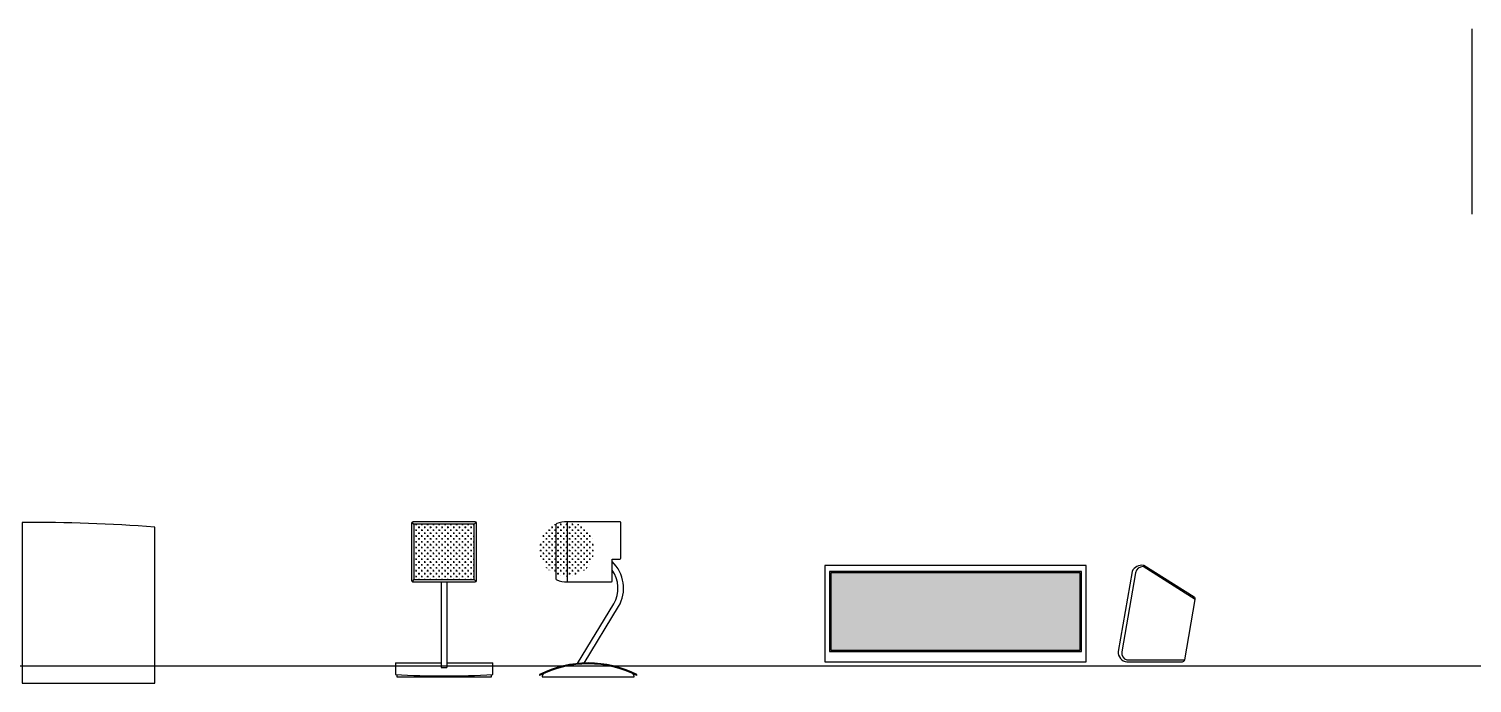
# Model space of a CAD drawing. Header units: inches. Extents: x 11.6 to 54.1, y 10.7 to 35.5.
# Drawn here: x 44.424 to 47.539, y 21.381 to 22.793 of the extents above; entities that cross this region are included whole.
import ezdxf

# ---------------------------------------------------------------- set-up
doc = ezdxf.new("R2010")
doc.units = ezdxf.units.IN
doc.header["$MEASUREMENT"] = 0
for name, color, linetype in [('02', 2, 'Continuous'), ('1', 1, 'Continuous'), ('8', 8, 'Continuous')]:
    doc.layers.add(name, color=color, linetype=linetype)
pattern_1 = [(0, (-10.02308609396167, 25.24211821008663), (0.00625, 0.00625), [0.003125, -0.009375000000000001]), (90, (-10.02152359393839, 25.24055571009245), (-0.006249999999999999, 0.00625), [0.003125, -0.009375000000000001])]

msp = doc.modelspace()

# ---------------------------------------------------------------- hatches: boundary and pattern name
at = {"layer": '8'}
h = msp.add_hatch(dxfattribs=at)
h.set_pattern_fill('CROSS,_O', color=256, scale=0.025)
h.set_pattern_definition(pattern_1)
h.paths.add_polyline_path([(45.38509397707931, 21.72424499331697), (45.25509397707466, 21.72424499331697), (45.25509397707466, 21.60424499332163), (45.38509397707931, 21.60424499332163)])
h.paths.add_polyline_path([(45.30695061908155, 21.61465546965206), (45.33400146650202, 21.61465546965206), (45.33400146650202, 21.62638428320366), (45.30695061908155, 21.62638428320366)], flags=24)
h = msp.add_hatch(dxfattribs=at)
h.set_pattern_fill('CROSS,_O', color=256, scale=0.025)
h.set_pattern_definition(pattern_1)
h.paths.add_polyline_path([(45.56302491306379, 21.72504927282586, -1456.246010043721), (45.56287413496576, 21.72498889073046, -0.01406721323496313)])
h = msp.add_hatch(dxfattribs=at)
h.set_pattern_fill('CROSS,_O', color=256, scale=0.02)
h.set_pattern_definition([(0, (-10.77545713460021, 23.23146576324376), (0.005000000000000001, 0.005000000000000001), [0.0025, -0.0075]), (90, (-10.77420713462815, 23.2302157632426), (-0.004999999999999999, 0.005000000000000001), [0.0025, -0.0075])])
h.paths.add_polyline_path([(46.15451776956726, 21.61895172518285), (46.15451776956726, 21.45195172518157), (46.69251776962593, 21.45195172518157), (46.69251776962593, 21.61895172518285)])
h.paths.add_polyline_path([(46.39623942946601, 21.46074391615417), (46.4472199909953, 21.46074391615417), (46.4472199909953, 21.48132274985852), (46.39623942946601, 21.48132274985852)], flags=24)

# ---------------------------------------------------------------- linework, layer by layer
at = {"layer": '02'}
for p, q in [((47.53856377511803, 22.39296362960027), (47.53856377511803, 22.79296362959445)), ((45.25509397707466, 21.72424499331697), (45.2509726567525, 21.72836631366823)), ((45.38509397707931, 21.72424499331697), (45.38921529740147, 21.72836631366823)), ((45.25509397707466, 21.60424499332163), (45.2509726567525, 21.60012367297037)), ((45.31409397708304, 21.59924499331697), (45.31409397708304, 21.41434313062069)), ((45.32609397707093, 21.59924499331697), (45.32609397707093, 21.41434313062069)), ((45.38509397707931, 21.60424499332163), (45.38921529740147, 21.60012367297037)), ((45.21509397715382, 21.42424499332861), (45.21509397715382, 21.39924499331988)), ((45.21509397715382, 21.42424499332861), (45.31409397708304, 21.42424499332861)), ((45.21809397706348, 21.3990721232463), (45.21809397706348, 21.39424499331523)), ((45.31409397708304, 21.41434313062069), (45.32609397707093, 21.41434313062069)), ((45.32609397707093, 21.42424499332861), (45.42509397711657, 21.42424499332861)), ((45.42209397709049, 21.39424499331523), (45.42209397709049, 21.3990721232463)), ((45.42509397711657, 21.39924499331988), (45.42509397711657, 21.42424499332861)), ((45.52613638759177, 21.39924499331988), (45.52613638759177, 21.39700227934242)), ((45.73613638767093, 21.39700227934242), (45.73613638767093, 21.39924499331988)), ((45.21809397706348, 21.39424499331523), (45.42209397709049, 21.39424499331523))]:
    msp.add_line(p, q, dxfattribs=at)
for points in [[(44.40975999446638, 21.38076532094288), (44.69575999443006, 21.38076532094288), (44.69575999443006, 21.71776532094242, 0.01971269283549301), (44.40975999446638, 21.72776532093718)], [(45.25309397709608, 21.59924499331697), (45.38709397717431, 21.59924499331697, 0.4142135623730586), (45.39009397708397, 21.60224499331395), (45.39009397708397, 21.72624499332466, 0.4142135623731497), (45.38709397717431, 21.72924499332163), (45.25309397709608, 21.72924499332163, 0.414213562373095), (45.25009397707, 21.72624499332466), (45.25009397707, 21.60224499331395, 0.4142135623730971)], [(46.7745803831942, 21.4489517251846, 0.4109119888084536), (46.79356701752223, 21.42695172517284), (46.91350199851259, 21.42695172517284, 0.3647716761441833), (46.91842847467452, 21.4310974229507), (46.94100835324317, 21.5613080559329, 0.3038781971550579), (46.93874820157472, 21.5663920996945), (46.82998818751476, 21.63495172518611, 0.309089358541915), (46.80458038322214, 21.62195172517983)]]:
    msp.add_lwpolyline(points, format="xyb", close=True, dxfattribs=at)
for points in [[(45.25509397707466, 21.60424499332163), (45.38509397707931, 21.60424499332163), (45.38509397707931, 21.72424499331697), (45.25509397707466, 21.72424499331697)], [(46.14151776953187, 21.42695172517284), (46.7055177695449, 21.42695172517284), (46.7055177695449, 21.63495172518611), (46.14151776953187, 21.63495172518611)], [(46.15151776954118, 21.4489517251846), (46.69551776953559, 21.4489517251846), (46.69551776953559, 21.62195172517983), (46.15151776954118, 21.62195172517983)], [(46.15451776956726, 21.45195172518157), (46.69251776962593, 21.45195172518157), (46.69251776962593, 21.61895172518285), (46.15451776956726, 21.61895172518285)]]:
    msp.add_lwpolyline(points, close=True, dxfattribs=at)
for points in [[(45.58613638764765, 21.72924499332163, 0.1003100624332283), (45.56302491306379, 21.72504927282586, 0.321644675957324), (45.56113638762437, 21.72226276527232), (45.56113638762437, 21.60622722136628, 0.3165141704134262), (45.56302491306379, 21.60344071381274, 0.1003100624408516), (45.58613638764765, 21.59924499331697), (45.58613638764765, 21.72924499332163)], [(45.58613638764765, 21.59924499331697), (45.68066469543665, 21.59924499331697, 0.4142135623730524), (45.68266469553165, 21.60124499332466), (45.68266469553165, 21.6486799624459), (45.69913638765976, 21.6486799624459, 0.414213562372954), (45.70113638763834, 21.65067996243903), (45.70113638763834, 21.72724499331395, 0.4142135623773793), (45.69913638765976, 21.72924499332163), (45.58613638764765, 21.72924499332163)], [(45.60771180816047, 21.4230576878677), (45.68633468040317, 21.55203694489916, 0.2946401838500008), (45.68266469553165, 21.624962477878)], [(45.62238478286709, 21.42407349400179), (45.6966548779612, 21.54591210662926, 0.3467901931986562), (45.68266469553165, 21.64314520020577)], [(46.94102502903953, 21.5614105279588), (46.8283883927954, 21.63241388026523, 0.3594795304449585), (46.81221546173148, 21.61915884033675), (46.78254254836175, 21.4480450400502, 0.3789299421172482), (46.79356701752223, 21.43095172518821), (46.91840097795758, 21.43095172518821)], [(45.5342216440342, 21.4009306420981), (45.53193249994475, 21.39564223566282, 0.5396039449618338), (45.53285021368466, 21.39424499331523), (45.72942256157804, 21.39424499331523, 0.5396039449604738), (45.73034027531795, 21.39564223566282), (45.7280511312285, 21.4009306420981)]]:
    msp.add_lwpolyline(points, format="xyb", dxfattribs=at)
for centre, radius, start, end in [((45.32009397713519, 23.1953051761289), 1.799126782706707, 266.6542228430236, 273.3457771569764), ((45.63113638768956, 21.19117856394456), 0.2330593036829826, 63.22236402618454, 116.7776359738155), ((45.63113638768956, 21.19117856394456), 0.2310593036829826, 62.97181235117032, 117.0281876488297)]:
    msp.add_arc(centre, radius, start, end, dxfattribs=at)
at = {"layer": '1'}
msp.add_line((33.43569185327325, 21.41802676635285), (53.76189506192278, 21.41802676635285), dxfattribs=at)

doc.saveas('drawing.dxf')
